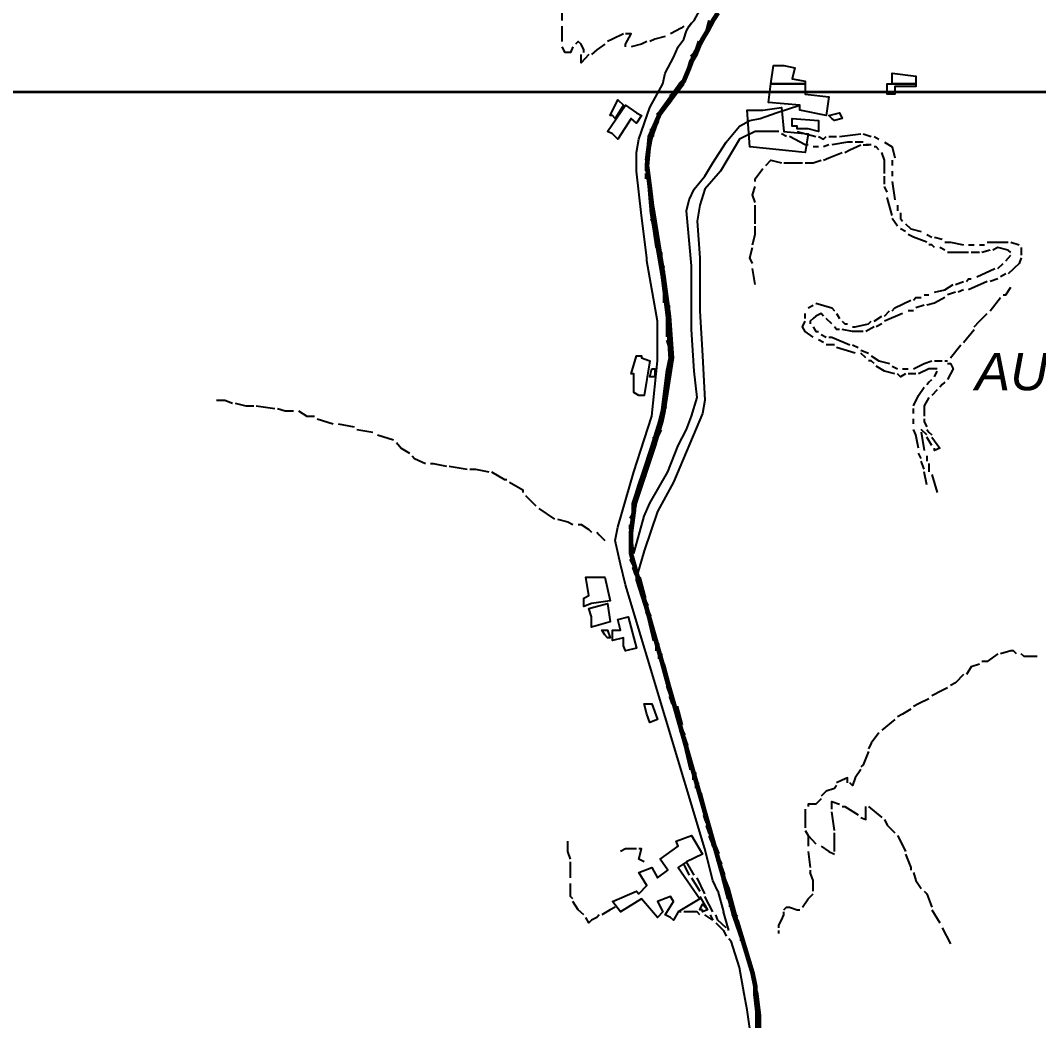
# Model space of a CAD drawing. Header units: millimetres. Extents: x -3588 to 75209, y -3737 to 38254.
# Drawn here: x 24663 to 25186, y 20193 to 20707 of the extents above; entities that cross this region are included whole.
import ezdxf

# ---------------------------------------------------------------- set-up
doc = ezdxf.new("R2010")
doc.units = ezdxf.units.MM
doc.layers.add('P', color=253, linetype='Continuous')
doc.layers.add('T', color=7, linetype='Continuous')

msp = doc.modelspace()

# ---------------------------------------------------------------- linework, layer by layer
at = {"layer": 'P'}
for points in [[(24941.047, 20706.854), (24941.047, 20710.807), (24941.047, 20713.624), (24941.047, 20715.048)], [(25003.446, 20674.399), (25003.446, 20675.807), (25006.262, 20682.577), (25010.215, 20689.346), (25013.032, 20696.132), (25015.576, 20701.493), (25018.409, 20705.446), (25020.938, 20710.807)], [(25007.398, 20705.446), (25008.807, 20706.854), (25011.623, 20712.216)], [(24941.047, 20696.132), (24941.047, 20704.038)], [(24992.707, 20674.399), (24993.843, 20679.76), (24998.084, 20687.938), (25000.613, 20693.299), (25003.446, 20697.252), (25004.854, 20701.493), (25006.262, 20704.038), (25007.398, 20705.446)], [(25003.446, 20704.038), (25002.021, 20702.901), (24996.66, 20700.085)], [(25007.398, 20705.446), (25006.262, 20704.038)], [(24972.382, 20700.085), (24966.749, 20697.252), (24964.204, 20696.132)], [(24973.519, 20693.299), (24973.519, 20694.724), (24976.335, 20700.085), (24973.519, 20700.085)], [(24993.843, 20698.66), (24988.482, 20697.252), (24985.937, 20696.132)], [(24946.424, 20693.299), (24945.288, 20690.483), (24942.471, 20690.483), (24941.047, 20693.299)], [(24952.058, 20690.483), (24952.058, 20691.891), (24950.649, 20694.724), (24949.241, 20696.132), (24947.833, 20694.724)], [(24962.796, 20694.724), (24958.843, 20691.891), (24956.011, 20689.346)], [(24984.529, 20696.132), (24981.697, 20694.724), (24976.335, 20693.299)], [(24954.602, 20689.346), (24950.649, 20685.121), (24950.649, 20689.346)], [(25054.817, 20683.713), (25060.467, 20682.577), (25059.058, 20676.927), (25065.828, 20675.807), (25065.828, 20674.399), (25048.048, 20674.399), (25049.456, 20683.713), (25054.817, 20683.713)], [(25110.43, 20676.927), (25110.43, 20679.76), (25122.561, 20678.336), (25122.561, 20674.399), (25110.43, 20674.399), (25110.43, 20676.927)], [(25014.168, 20281.444), (24973.519, 20416.947), (24970.974, 20427.67), (24968.157, 20439.816), (24969.566, 20446.586), (24977.76, 20475.089), (24983.121, 20491.476), (24987.074, 20503.607), (24989.89, 20532.126), (24989.89, 20552.451), (24984.529, 20583.498), (24984.529, 20584.906), (24981.697, 20606.639), (24979.168, 20629.508), (24979.168, 20639.111), (24980.288, 20645.88), (24985.937, 20662.252), (24992.707, 20674.399)], [(24977.76, 20433.031), (24976.335, 20444.041), (24979.168, 20459.005), (24988.482, 20487.235), (24992.707, 20500.791), (24993.843, 20506.424), (24998.084, 20533.534), (24996.66, 20554.979), (24993.843, 20575.304), (24988.482, 20608.047), (24985.937, 20621.603), (24984.529, 20632.325), (24987.074, 20645.88), (24991.299, 20658.011), (25003.446, 20674.399)], [(25057.634, 20674.399), (25065.828, 20674.399), (25065.828, 20669.022), (25077.959, 20667.613), (25076.551, 20658.011), (25062.995, 20660.844), (25062.995, 20663.388), (25046.912, 20664.797), (25048.048, 20674.399), (25057.634, 20674.399)], [(25117.2, 20674.399), (25122.561, 20674.399), (25122.561, 20672.974), (25111.839, 20672.974), (25111.839, 20669.022), (25110.43, 20669.022), (25107.886, 20669.022), (25107.886, 20674.399), (25110.43, 20674.399), (25117.2, 20674.399)], [(24966.749, 20648.697), (24964.204, 20649.833), (24973.519, 20663.388), (24979.168, 20659.435), (24981.697, 20658.011), (24979.168, 20654.074), (24976.335, 20656.603), (24969.566, 20645.88), (24966.749, 20648.697)], [(24966.749, 20658.011), (24965.613, 20658.011), (24969.566, 20666.205), (24972.382, 20663.388), (24968.157, 20656.603), (24966.749, 20658.011)], [(24977.76, 20433.031), (24983.121, 20452.235), (24985.937, 20459.005), (24995.252, 20475.089), (25000.613, 20488.644), (25004.854, 20496.838), (25007.398, 20503.607), (25010.215, 20513.209), (25008.807, 20526.749), (25007.398, 20548.21), (25007.398, 20563.173), (25007.398, 20580.953), (25004.854, 20609.184), (25006.262, 20614.833), (25008.807, 20620.194), (25014.168, 20626.964), (25018.409, 20633.749), (25025.179, 20644.472), (25031.948, 20652.65), (25037.309, 20655.482), (25042.671, 20656.603), (25050.865, 20659.435), (25062.995, 20663.388)], [(25044.095, 20660.844), (25053.681, 20662.252), (25054.817, 20649.833), (25067.236, 20648.697), (25065.828, 20639.111), (25037.309, 20641.927), (25035.901, 20660.844), (25044.095, 20660.844)], [(25067.236, 20651.241), (25061.587, 20651.241), (25061.587, 20652.65), (25059.058, 20652.65), (25059.058, 20656.603), (25072.598, 20655.482), (25072.598, 20649.833), (25067.236, 20651.241)], [(25079.383, 20656.603), (25077.959, 20658.011), (25083.32, 20659.435), (25084.744, 20656.603), (25080.792, 20655.482), (25079.383, 20656.603)], [(25049.456, 20649.833), (25040.142, 20649.833), (25031.948, 20645.88), (25022.346, 20629.508), (25014.168, 20620.194), (25011.623, 20612), (25010.215, 20603.822), (25011.623, 20584.906), (25011.623, 20557.812), (25013.032, 20534.654), (25014.168, 20511.801), (25013.032, 20505.016), (24998.084, 20469.727), (24989.89, 20454.764), (24983.121, 20434.439), (24979.168, 20420.9)], [(25050.865, 20649.833), (25049.456, 20649.833)], [(25052.273, 20649.833), (25049.456, 20649.833)], [(25056.226, 20647.289), (25053.681, 20648.697)], [(25067.236, 20643.064), (25065.828, 20643.064), (25057.634, 20647.289)], [(25061.587, 20649.833), (25071.189, 20647.289)], [(25072.598, 20647.289), (25075.142, 20645.88), (25076.551, 20647.289)], [(25077.959, 20647.289), (25081.912, 20647.289)], [(25083.32, 20647.289), (25094.331, 20648.697)], [(25095.467, 20648.697), (25099.708, 20647.289)], [(25101.116, 20647.289), (25103.645, 20645.88)], [(25072.598, 20641.927), (25069.781, 20641.927)], [(25077.959, 20643.064), (25075.142, 20641.927)], [(25090.106, 20644.472), (25087.561, 20644.472), (25079.383, 20643.064)], [(25086.153, 20639.111), (25088.697, 20640.519), (25094.331, 20643.064)], [(25095.467, 20644.472), (25091.514, 20644.472)], [(25095.467, 20643.064), (25098.284, 20643.064)], [(25098.284, 20643.064), (25096.875, 20643.064)], [(25099.708, 20643.064), (25098.284, 20643.064)], [(25103.645, 20640.519), (25102.236, 20641.927), (25101.116, 20641.927)], [(25106.477, 20644.472), (25110.43, 20641.927), (25111.839, 20636.278)], [(25075.142, 20635.158), (25077.959, 20636.278), (25084.744, 20639.111)], [(25106.477, 20628.372), (25106.477, 20635.158), (25105.069, 20639.111)], [(25040.142, 20624.147), (25040.142, 20625.555), (25044.095, 20630.917)], [(25045.503, 20632.325), (25048.048, 20635.158), (25053.681, 20633.749)], [(25054.817, 20633.749), (25059.058, 20633.749), (25064.42, 20633.749)], [(25065.828, 20633.749), (25069.781, 20633.749), (25074.006, 20635.158)], [(25110.43, 20635.158), (25110.43, 20632.325)], [(25106.477, 20622.739), (25106.477, 20624.147), (25106.477, 20626.964)], [(25110.43, 20629.508), (25110.43, 20626.964)], [(25040.142, 20613.425), (25038.734, 20617.362), (25040.142, 20621.603)], [(25107.886, 20618.786), (25106.477, 20621.603)], [(25110.43, 20624.147), (25111.839, 20614.833)], [(25110.43, 20606.639), (25107.886, 20615.953)], [(25040.142, 20602.414), (25040.142, 20608.047), (25040.142, 20612)], [(25113.247, 20612), (25113.247, 20609.184)], [(25113.247, 20601.278), (25110.43, 20605.231)], [(25114.655, 20608.047), (25114.655, 20605.231), (25115.792, 20603.822)], [(25038.734, 20591.676), (25040.142, 20597.037), (25040.142, 20601.278)], [(25117.2, 20598.461), (25114.655, 20599.87)], [(25117.2, 20602.414), (25120.033, 20599.87), (25125.394, 20598.461)], [(25128.211, 20593.1), (25121.441, 20595.629), (25118.608, 20597.037)], [(25128.211, 20597.037), (25130.755, 20595.629)], [(25132.163, 20595.629), (25136.116, 20594.508)], [(25038.734, 20582.089), (25037.309, 20584.906), (25038.734, 20590.267)], [(25132.163, 20590.267), (25130.755, 20591.676), (25129.347, 20591.676)], [(25137.525, 20588.859), (25134.98, 20590.267)], [(25137.525, 20593.1), (25140.357, 20593.1), (25147.127, 20591.676)], [(25149.671, 20591.676), (25152.488, 20591.676)], [(25155.305, 20591.676), (25157.849, 20591.676)], [(25160.682, 20588.859), (25156.441, 20587.723)], [(25159.258, 20593.1), (25162.09, 20593.1), (25169.996, 20593.1)], [(25171.405, 20587.723), (25169.996, 20588.859), (25164.619, 20590.267), (25162.09, 20588.859)], [(25171.405, 20593.1), (25175.63, 20591.676)], [(25176.766, 20590.267), (25176.766, 20586.314)], [(25149.671, 20587.723), (25147.127, 20587.723), (25138.933, 20587.723)], [(25155.305, 20587.723), (25152.488, 20587.723), (25151.08, 20587.723)], [(25168.86, 20583.498), (25171.405, 20586.314)], [(25176.766, 20584.906), (25175.63, 20582.089), (25169.996, 20576.712)], [(25040.142, 20571.351), (25038.734, 20579.545)], [(25153.896, 20575.304), (25163.211, 20579.545)], [(25164.619, 20579.545), (25167.452, 20582.089)], [(25142.886, 20571.351), (25147.127, 20572.775)], [(25148.535, 20572.775), (25149.671, 20574.184), (25151.08, 20574.184)], [(25159.258, 20572.775), (25149.671, 20568.534)], [(25164.619, 20574.184), (25160.682, 20572.775)], [(25168.86, 20576.712), (25166.043, 20575.304)], [(25132.163, 20567.398), (25137.525, 20568.534), (25141.766, 20571.351)], [(25142.886, 20567.398), (25138.933, 20565.99)], [(25147.127, 20568.534), (25144.294, 20567.398)], [(25167.452, 20565.99), (25168.86, 20565.99), (25171.405, 20569.943)], [(25110.43, 20557.812), (25111.839, 20559.22), (25120.033, 20563.173)], [(25121.441, 20563.173), (25122.561, 20564.581), (25125.394, 20564.581)], [(25126.802, 20565.99), (25129.347, 20565.99)], [(25137.525, 20564.581), (25132.163, 20561.765), (25128.211, 20560.628)], [(25160.682, 20557.812), (25166.043, 20564.581)], [(25067.236, 20559.22), (25069.781, 20560.628)], [(25071.189, 20561.765), (25079.383, 20559.22), (25080.792, 20557.812)], [(25106.477, 20554.979), (25109.022, 20557.812)], [(25121.441, 20557.812), (25118.608, 20557.812)], [(25126.802, 20560.628), (25122.561, 20559.22)], [(25069.781, 20544.257), (25065.828, 20547.073), (25064.42, 20549.618), (25065.828, 20552.451)], [(25065.828, 20553.859), (25065.828, 20554.979), (25065.828, 20556.387)], [(25075.142, 20554.979), (25074.006, 20556.387), (25071.189, 20554.979), (25069.781, 20553.859), (25068.373, 20552.451), (25068.373, 20551.026)], [(25079.383, 20551.026), (25076.551, 20553.859)], [(25081.912, 20556.387), (25083.32, 20553.859)], [(25084.744, 20552.451), (25086.153, 20551.026), (25087.561, 20551.026)], [(25090.106, 20549.618), (25091.514, 20549.618), (25098.284, 20551.026), (25099.708, 20552.451)], [(25101.116, 20552.451), (25105.069, 20554.979)], [(25115.792, 20556.387), (25106.477, 20552.451)], [(25152.488, 20549.618), (25155.305, 20552.451), (25159.258, 20556.387)], [(25069.781, 20549.618), (25071.189, 20547.073), (25072.598, 20547.073)], [(25083.32, 20548.21), (25081.912, 20548.21), (25080.792, 20549.618)], [(25095.467, 20547.073), (25090.106, 20547.073), (25084.744, 20548.21)], [(25101.116, 20549.618), (25096.875, 20547.073)], [(25105.069, 20551.026), (25102.236, 20549.618)], [(25147.127, 20541.44), (25152.488, 20548.21)], [(25075.142, 20541.44), (25072.598, 20542.848)], [(25074.006, 20545.665), (25076.551, 20544.257)], [(25077.959, 20544.257), (25079.383, 20544.257), (25088.697, 20540.304)], [(25080.792, 20540.304), (25076.551, 20540.304)], [(25091.514, 20536.063), (25081.912, 20538.895)], [(25090.106, 20540.304), (25092.922, 20538.895)], [(25094.331, 20537.487), (25098.284, 20536.063)], [(25096.875, 20533.534), (25094.331, 20536.063)], [(25140.357, 20533.534), (25145.719, 20540.304)], [(24980.288, 20514.33), (24977.76, 20515.738), (24977.76, 20525.34), (24976.335, 20525.34), (24979.168, 20534.654), (24981.697, 20534.654), (24981.697, 20533.534), (24985.937, 20532.126), (24983.121, 20514.33), (24980.288, 20514.33)], [(25101.116, 20530.701), (25099.708, 20532.126), (25098.284, 20532.126)], [(25099.708, 20534.654), (25103.645, 20532.126), (25109.022, 20530.701)], [(25121.441, 20527.885), (25126.802, 20530.701), (25130.755, 20532.126)], [(25132.163, 20532.126), (25133.572, 20532.126), (25136.116, 20532.126)], [(25137.525, 20532.126), (25138.933, 20532.126)], [(25138.933, 20530.701), (25140.357, 20530.701), (25141.766, 20527.885), (25140.357, 20525.34), (25138.933, 20522.524)], [(24987.074, 20523.932), (24985.937, 20523.932), (24987.074, 20527.885), (24988.482, 20527.885), (24988.482, 20523.932), (24987.074, 20523.932)], [(25111.839, 20525.34), (25106.477, 20526.749), (25102.236, 20529.293)], [(25110.43, 20529.293), (25113.247, 20527.885)], [(25115.792, 20527.885), (25118.608, 20527.885)], [(25133.572, 20527.885), (25129.347, 20527.885), (25123.97, 20525.34)], [(25132.163, 20523.932), (25133.572, 20526.749)], [(25117.2, 20525.34), (25114.655, 20523.932), (25113.247, 20525.34)], [(25122.561, 20525.34), (25121.441, 20525.34), (25118.608, 20525.34)], [(25128.211, 20519.979), (25129.347, 20521.115), (25130.755, 20522.524)], [(25137.525, 20521.115), (25136.116, 20519.979), (25134.98, 20518.571)], [(25121.441, 20508.968), (25123.97, 20514.33), (25126.802, 20518.571)], [(25133.572, 20517.162), (25130.755, 20514.33)], [(24763.502, 20511.801), (24767.727, 20511.801), (24771.68, 20510.377)], [(24773.088, 20510.377), (24778.449, 20508.968), (24782.69, 20508.968)], [(25129.347, 20513.209), (25126.802, 20508.968), (25126.802, 20503.607)], [(24783.827, 20508.968), (24793.413, 20507.56)], [(24794.837, 20507.56), (24798.774, 20506.424), (24803.015, 20506.424)], [(24805.56, 20506.424), (24809.785, 20503.607), (24813.738, 20503.607)], [(25121.441, 20505.016), (25121.441, 20507.56)], [(24815.162, 20502.199), (24823.34, 20499.654)], [(24825.884, 20499.654), (24834.062, 20498.246)], [(25121.441, 20499.654), (25121.441, 20502.199)], [(25126.802, 20502.199), (25126.802, 20500.791), (25128.211, 20498.246)], [(24835.487, 20496.838), (24843.664, 20495.413)], [(24846.209, 20494.005), (24854.387, 20491.476)], [(25123.97, 20487.235), (25122.561, 20494.005), (25121.441, 20496.838)], [(25128.211, 20494.005), (25125.394, 20496.838)], [(25125.394, 20495.413), (25126.802, 20486.099)], [(25128.211, 20496.838), (25129.347, 20495.413), (25130.755, 20494.005)], [(24855.811, 20490.052), (24858.34, 20487.235), (24862.581, 20484.691)], [(25130.755, 20488.644), (25128.211, 20492.885)], [(25130.755, 20492.885), (25134.98, 20487.235), (25132.163, 20486.099), (25132.163, 20487.235)], [(25125.394, 20481.874), (25123.97, 20484.691)], [(24863.989, 20483.282), (24865.125, 20481.874), (24870.759, 20479.33)], [(24873.303, 20479.33), (24874.712, 20479.33), (24881.497, 20477.921)], [(25126.802, 20476.513), (25125.394, 20480.466)], [(25128.211, 20483.282), (25128.211, 20480.466)], [(25129.347, 20479.33), (25129.347, 20475.089)], [(24882.906, 20477.921), (24892.22, 20476.513)], [(24893.628, 20476.513), (24896.461, 20476.513), (24903.23, 20475.089)], [(24904.639, 20475.089), (24911.408, 20471.152), (24912.544, 20471.152)], [(25128.211, 20468.319), (25126.802, 20475.089)], [(25130.755, 20473.68), (25133.572, 20464.366)], [(24913.953, 20469.727), (24920.722, 20465.774), (24920.722, 20464.366)], [(24922.147, 20462.958), (24927.508, 20457.597)], [(24928.916, 20456.188), (24937.11, 20450.827)], [(24938.518, 20450.827), (24943.88, 20449.403), (24946.424, 20447.994)], [(24949.241, 20447.994), (24950.649, 20447.994), (24954.602, 20445.45), (24956.011, 20444.041)], [(24958.843, 20444.041), (24959.963, 20442.633), (24962.796, 20439.816)], [(24952.058, 20408.753), (24952.058, 20410.178), (24954.602, 20411.586), (24953.194, 20420.9), (24962.796, 20420.9), (24965.613, 20408.753), (24956.011, 20407.345), (24952.058, 20405.937), (24952.058, 20408.753)], [(25018.409, 20282.852), (25007.398, 20324.638), (24995.252, 20364.151), (24985.937, 20398.031), (24979.168, 20419.492), (24979.168, 20420.9)], [(24956.011, 20400.575), (24954.602, 20404.8), (24964.204, 20407.345), (24965.613, 20398.031), (24956.011, 20395.214), (24956.011, 20400.575)], [(24972.382, 20385.612), (24972.382, 20389.853), (24966.749, 20388.428), (24966.749, 20393.79), (24970.974, 20393.79), (24969.566, 20399.167), (24974.927, 20400.575), (24979.168, 20384.476), (24973.519, 20383.067), (24972.382, 20385.612)], [(24962.796, 20391.261), (24961.372, 20393.79), (24964.204, 20393.79), (24965.613, 20389.853), (24964.204, 20389.853), (24962.796, 20391.261)], [(25164.619, 20381.659), (25159.258, 20377.706), (25156.441, 20377.706)], [(25174.221, 20381.659), (25172.813, 20383.067), (25171.405, 20383.067), (25166.043, 20381.659)], [(25184.944, 20380.251), (25183.535, 20380.251), (25178.174, 20380.251), (25176.766, 20381.659)], [(25155.305, 20376.298), (25151.08, 20374.889), (25148.535, 20370.936)], [(25147.127, 20370.936), (25142.886, 20366.695), (25140.357, 20365.287)], [(25138.933, 20364.151), (25136.116, 20362.743), (25130.755, 20359.926)], [(25129.347, 20358.518), (25123.97, 20355.973), (25121.441, 20354.565)], [(24984.529, 20350.612), (24983.121, 20355.973), (24987.074, 20355.973), (24989.89, 20347.779), (24985.937, 20346.371), (24984.529, 20350.612)], [(25120.033, 20353.14), (25115.792, 20350.612), (25113.247, 20349.203)], [(25111.839, 20347.779), (25105.069, 20342.418)], [(25103.645, 20341.009), (25099.708, 20335.648), (25098.284, 20332.816)], [(25098.284, 20331.407), (25095.467, 20324.638), (25094.331, 20323.501)], [(25094.331, 20322.093), (25091.514, 20317.868), (25090.106, 20313.915), (25088.697, 20315.324)], [(25087.561, 20315.324), (25087.561, 20317.868), (25084.744, 20316.732), (25081.912, 20315.324)], [(25081.912, 20313.915), (25080.792, 20312.491), (25076.551, 20311.083), (25074.006, 20308.554)], [(25074.006, 20307.13), (25072.598, 20305.721), (25071.189, 20304.313), (25067.236, 20304.313), (25067.236, 20303.177)], [(25079.383, 20301.768), (25079.383, 20303.177), (25079.383, 20305.721), (25083.32, 20304.313)], [(25065.828, 20301.768), (25065.828, 20300.36), (25065.828, 20293.59), (25065.828, 20292.166)], [(25084.744, 20303.177), (25086.153, 20303.177), (25092.922, 20298.952)], [(25094.331, 20297.543), (25096.875, 20296.407), (25096.875, 20301.768), (25096.875, 20303.177)], [(25098.284, 20303.177), (25105.069, 20297.543)], [(25080.792, 20290.758), (25079.383, 20300.36)], [(25106.477, 20296.407), (25107.886, 20293.59), (25111.839, 20289.638)], [(25065.828, 20290.758), (25067.236, 20288.229)], [(24945.288, 20276.082), (24943.88, 20280.035), (24943.88, 20285.397)], [(24996.66, 20246.155), (24993.843, 20247.58), (24998.084, 20254.349), (24996.66, 20256.894), (24989.89, 20254.349), (24992.707, 20248.988), (24989.89, 20246.155), (24981.697, 20255.758), (24970.974, 20248.988), (24966.749, 20254.349), (24979.168, 20259.711), (24980.288, 20258.302), (24984.529, 20262.527), (24980.288, 20269.313), (24987.074, 20271.841), (24989.89, 20266.48), (24995.252, 20270.433), (24991.299, 20276.082), (25000.613, 20282.852), (24999.493, 20285.397), (25007.398, 20288.229), (25013.032, 20278.627), (25004.854, 20274.674), (25000.613, 20271.841), (25011.623, 20255.758), (25000.613, 20248.988), (24998.084, 20244.747), (24996.66, 20246.155)], [(25067.236, 20288.229), (25067.236, 20282.852)], [(25067.236, 20288.229), (25071.189, 20283.988)], [(25080.792, 20280.035), (25080.792, 20289.638)], [(25113.247, 20288.229), (25114.655, 20285.397), (25117.2, 20280.035)], [(24979.168, 20281.444), (24973.519, 20281.444), (24970.974, 20280.035)], [(24983.121, 20274.674), (24980.288, 20276.082), (24981.697, 20281.444), (24980.288, 20281.444)], [(25020.938, 20259.711), (25018.409, 20265.072), (25014.168, 20281.444)], [(25018.409, 20282.852), (25023.77, 20267.905), (25026.587, 20261.119)], [(25067.236, 20280.035), (25068.373, 20271.841)], [(25074.006, 20282.852), (25077.959, 20280.035), (25080.792, 20278.627)], [(24945.288, 20266.48), (24945.288, 20269.313), (24945.288, 20274.674)], [(25008.807, 20267.905), (25004.854, 20274.674)], [(25117.2, 20278.627), (25120.033, 20271.841), (25120.033, 20270.433)], [(25003.446, 20273.266), (25006.262, 20267.905)], [(25068.373, 20270.433), (25068.373, 20269.313)], [(25069.781, 20259.711), (25069.781, 20261.119), (25069.781, 20265.072), (25068.373, 20269.313)], [(25121.441, 20269.313), (25122.561, 20265.072), (25125.394, 20261.119)], [(25007.398, 20266.48), (25011.623, 20259.711)], [(25014.168, 20258.302), (25010.215, 20266.48)], [(24946.424, 20255.758), (24945.288, 20256.894), (24945.288, 20263.664)], [(25020.938, 20259.711), (25023.77, 20248.988)], [(25026.587, 20261.119), (25029.132, 20251.517)], [(25126.802, 20259.711), (25128.211, 20258.302), (25130.755, 20251.517)], [(24952.058, 20247.58), (24949.241, 20250.108), (24946.424, 20254.349)], [(25011.623, 20256.894), (25015.576, 20250.108)], [(25018.409, 20248.988), (25014.168, 20256.894)], [(25064.42, 20251.517), (25067.236, 20255.758), (25069.781, 20258.302)], [(24968.157, 20251.517), (24965.613, 20250.108), (24961.372, 20247.58)], [(25002.021, 20248.988), (25000.613, 20248.988)], [(25011.623, 20247.58), (25010.215, 20248.988), (25003.446, 20248.988)], [(25013.032, 20250.108), (25011.623, 20250.108), (25013.032, 20252.941), (25015.576, 20250.108), (25013.032, 20248.988), (25013.032, 20250.108)], [(25026.587, 20239.386), (25023.77, 20248.988)], [(25029.132, 20251.517), (25033.356, 20235.433), (25037.309, 20220.47), (25041.262, 20206.93), (25042.671, 20195.92), (25042.671, 20175.595)], [(25052.273, 20240.794), (25052.273, 20242.203), (25053.681, 20244.747), (25054.817, 20247.58), (25054.817, 20248.988)], [(25054.817, 20250.108), (25056.226, 20251.517), (25057.634, 20251.517), (25061.587, 20250.108), (25062.995, 20250.108)], [(25130.755, 20250.108), (25134.98, 20243.339)], [(24959.963, 20247.58), (24958.843, 20246.155), (24956.011, 20244.747), (24954.602, 20243.339), (24953.194, 20246.155)], [(25018.409, 20244.747), (25014.168, 20247.58)], [(25016.985, 20247.58), (25018.409, 20244.747)], [(25025.179, 20240.794), (25020.938, 20244.747), (25019.817, 20247.58)], [(25019.817, 20243.339), (25023.77, 20239.386), (25025.179, 20236.569)], [(25052.273, 20237.978), (25052.273, 20239.386)], [(25136.116, 20240.794), (25140.357, 20232.616)], [(25026.587, 20235.433), (25027.723, 20234.025)], [(25037.309, 20189.134), (25035.901, 20198.736), (25034.493, 20206.93), (25031.948, 20220.47), (25027.723, 20234.025)]]:
    msp.add_lwpolyline(points, dxfattribs=at)
for points, const_width in [([(25041.262, 20175.595), (25041.262, 20195.92), (25041.262, 20197.328), (25040.142, 20206.93), (25040.142, 20210.867), (25038.734, 20217.653), (25033.356, 20235.433), (25029.132, 20247.58), (25027.723, 20252.941), (24976.335, 20433.031), (24976.335, 20444.041), (24977.76, 20454.764), (24977.76, 20456.188), (24977.76, 20459.005), (24987.074, 20487.235), (24991.299, 20500.791), (24992.707, 20506.424), (24995.252, 20526.749), (24996.66, 20533.534), (24995.252, 20554.979), (24992.707, 20575.304), (24987.074, 20608.047), (24985.937, 20621.603), (24984.529, 20632.325), (24985.937, 20647.289), (24991.299, 20659.435), (25002.021, 20674.399), (25003.446, 20675.807), (25006.262, 20682.577), (25008.807, 20689.346), (25013.032, 20697.252), (25015.576, 20701.493), (25018.409, 20706.854), (25020.938, 20710.807)], 2.417), ([(25041.262, 20175.595), (25041.262, 20195.92), (25041.262, 20197.328), (25040.142, 20206.93), (25040.142, 20210.867), (25038.734, 20217.653), (25033.356, 20235.433), (25029.132, 20247.58), (25027.723, 20252.941), (24976.335, 20433.031), (24976.335, 20444.041), (24977.76, 20454.764), (24977.76, 20456.188), (24977.76, 20459.005), (24987.074, 20487.235), (24991.299, 20500.791), (24992.707, 20506.424), (24995.252, 20526.749), (24996.66, 20533.534), (24995.252, 20554.979), (24992.707, 20575.304), (24987.074, 20608.047), (24985.937, 20621.603), (24984.529, 20632.325), (24985.937, 20647.289), (24991.299, 20659.435), (25002.021, 20674.399), (25003.446, 20675.807), (25006.262, 20682.577), (25008.807, 20689.346), (25013.032, 20697.252), (25015.576, 20701.493), (25018.409, 20706.854), (25020.938, 20710.807)], 1.2), ([(25013.032, 20697.252), (25015.576, 20701.493), (25016.985, 20706.854)], 2.417), ([(25010.215, 20691.891), (25011.623, 20696.132)], 2.417), ([(25003.446, 20675.807), (25006.262, 20682.577), (25007.398, 20686.53)], 2.417), ([(25007.398, 20687.938), (25008.807, 20689.346), (25010.215, 20690.483)], 2.417), ([(25000.613, 20671.566), (25002.021, 20674.399)], 2.417), ([(20542.731, 20670.158), (35743.361, 20670.158)], 1.2), ([(24989.89, 20658.011), (24991.299, 20659.435), (24996.66, 20666.205)], 2.417), ([(24996.66, 20667.613), (24999.493, 20670.158)], 2.417), ([(24988.482, 20652.65), (24989.89, 20655.482)], 2.417), ([(24987.074, 20647.289), (24987.074, 20651.241)], 2.417), ([(24984.529, 20635.158), (24985.937, 20645.88)], 2.417), ([(24984.529, 20629.508), (24984.529, 20632.325), (24984.529, 20633.749)], 2.417), ([(24984.529, 20625.555), (24984.529, 20628.372)], 2.417), ([(24987.074, 20612), (24985.937, 20621.603), (24985.937, 20622.739)], 2.417), ([(24987.074, 20608.047), (24987.074, 20610.592)], 2.417), ([(24988.482, 20602.414), (24987.074, 20605.231)], 2.417), ([(24989.89, 20590.267), (24988.482, 20599.87)], 2.417), ([(24991.299, 20584.906), (24991.299, 20587.723)], 2.417), ([(24992.707, 20579.545), (24991.299, 20583.498)], 2.417), ([(24993.843, 20567.398), (24992.707, 20575.304), (24992.707, 20578.136)], 2.417), ([(24993.843, 20561.765), (24993.843, 20565.99)], 2.417), ([(24995.252, 20556.387), (24995.252, 20560.628)], 2.417), ([(24995.252, 20544.257), (24995.252, 20554.979)], 2.417), ([(24996.66, 20538.895), (24995.252, 20542.848)], 2.417), ([(24996.66, 20533.534), (24996.66, 20537.487)], 2.417), ([(24995.252, 20521.115), (24995.252, 20526.749), (24996.66, 20532.126)], 2.417), ([(24993.843, 20515.738), (24995.252, 20519.979)], 2.417), ([(24993.843, 20511.801), (24993.843, 20514.33)], 2.417), ([(24991.299, 20499.654), (24991.299, 20500.791), (24992.707, 20506.424), (24993.843, 20508.968)], 2.417), ([(24988.482, 20488.644), (24988.482, 20492.885)], 2.417), ([(24989.89, 20494.005), (24991.299, 20496.838)], 2.417), ([(24984.529, 20477.921), (24987.074, 20487.235)], 2.417), ([(24983.121, 20472.56), (24983.121, 20475.089)], 2.417), ([(24980.288, 20466.911), (24981.697, 20471.152)], 2.417), ([(24977.76, 20454.764), (24977.76, 20456.188), (24977.76, 20459.005), (24980.288, 20465.774)], 2.417), ([(24976.335, 20450.827), (24977.76, 20453.356)], 2.417), ([(24976.335, 20445.45), (24976.335, 20447.994)], 2.417), ([(24976.335, 20433.031), (24976.335, 20442.633)], 2.417), ([(24977.76, 20427.67), (24976.335, 20430.502)], 2.417), ([(24979.168, 20422.308), (24977.76, 20426.261)], 2.417), ([(24983.121, 20410.178), (24980.288, 20420.9)], 2.417), ([(24984.529, 20405.937), (24983.121, 20408.753)], 2.417), ([(24985.937, 20400.575), (24984.529, 20403.392)], 2.417), ([(24988.482, 20388.428), (24985.937, 20399.167)], 2.417), ([(24989.89, 20383.067), (24989.89, 20387.02)], 2.417), ([(24991.299, 20378.842), (24991.299, 20381.659)], 2.417), ([(24995.252, 20366.695), (24992.707, 20376.298)], 2.417), ([(24996.66, 20361.334), (24995.252, 20365.287)], 2.417), ([(24998.084, 20355.973), (24996.66, 20359.926)], 2.417), ([(25002.021, 20344.962), (24999.493, 20354.565)], 2.417), ([(25003.446, 20339.601), (25002.021, 20342.418)], 2.417), ([(25004.854, 20334.24), (25003.446, 20338.193)], 2.417), ([(25007.398, 20322.093), (25004.854, 20332.816)], 2.417), ([(25008.807, 20316.732), (25008.807, 20320.685)], 2.417), ([(25010.215, 20312.491), (25010.215, 20315.324)], 2.417), ([(25014.168, 20300.36), (25011.623, 20309.962)], 2.417), ([(25015.576, 20294.999), (25014.168, 20298.952)], 2.417), ([(25016.985, 20289.638), (25015.576, 20293.59)], 2.417), ([(25020.938, 20278.627), (25016.985, 20288.229)], 2.417), ([(25022.346, 20273.266), (25020.938, 20276.082)], 2.417), ([(25023.77, 20267.905), (25022.346, 20271.841)], 2.417), ([(25026.587, 20255.758), (25023.77, 20266.48)], 2.417), ([(25027.723, 20251.517), (25027.723, 20252.941), (25027.723, 20254.349)], 2.417), ([(25030.54, 20246.155), (25029.132, 20247.58), (25029.132, 20248.988)], 2.417), ([(25033.356, 20234.025), (25033.356, 20235.433), (25030.54, 20244.747)], 2.417)]:
    msp.add_lwpolyline(points, dxfattribs=dict(at, const_width=const_width))

# ---------------------------------------------------------------- texts
at = {"layer": 'T', "insert": (25153.128, 20536.159), "char_height": 19.20446, "attachment_point": 1}
msp.add_mtext('{\\fArial|b0|i1|c0|p18;AURES}', dxfattribs=at)

doc.saveas('drawing.dxf')
